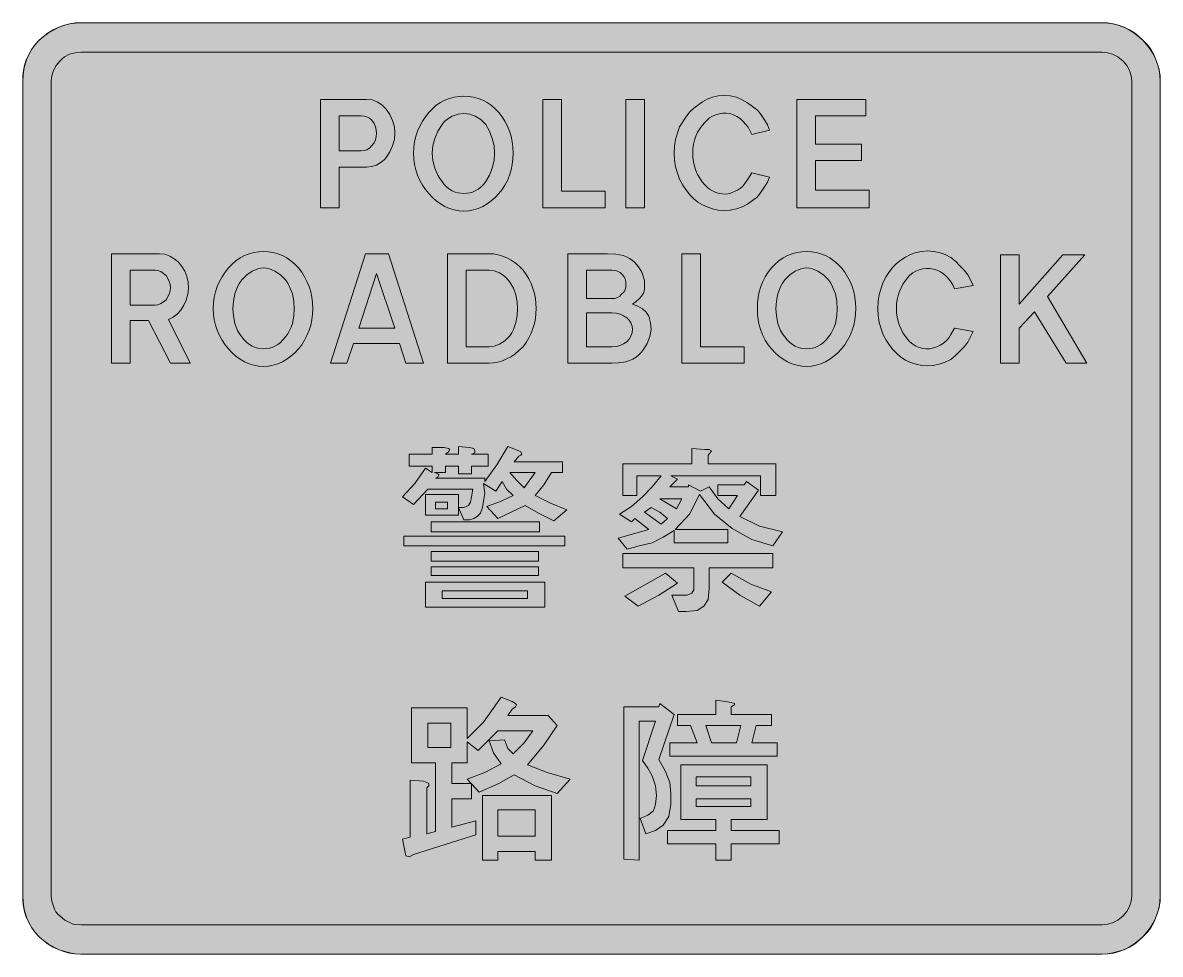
# Model space of a CAD drawing. Header units: metres. Extents: x 128 to 440, y 9 to 264.
import ezdxf

# ---------------------------------------------------------------- set-up
doc = ezdxf.new("R2010")
doc.units = ezdxf.units.M
for name, color, linetype, true_color in [('FILL_BLUE_0000FF', 7, 'Continuous', 0x0000ff), ('FILL_WHITE_FFFFFF', 7, 'Continuous', 0xffffff), ('STROKE_BLUE_0000FF', 7, 'Continuous', 0x0000ff), ('STROKE_WHITE_FFFFFF', 7, 'Continuous', 0xffffff)]:
    doc.layers.add(name, color=color, linetype=linetype, true_color=true_color)

msp = doc.modelspace()

# ---------------------------------------------------------------- hatches: boundary and pattern name
at = {"layer": 'FILL_BLUE_0000FF', "true_color": 0x0000ff}
h = msp.add_hatch(color=7, dxfattribs=at)
h.dxf.hatch_style = 1
h.paths.add_polyline_path([(425.45, 256.14), (426.9, 255.73), (428.35, 254.99), (429.75, 253.86), (430.76, 252.64), (431.51, 251.27), (431.99, 249.85), (432.15, 248.46), (432.15, 24.96), (431.99, 23.57), (431.51, 22.15), (430.76, 20.78), (429.75, 19.56), (428.35, 18.43), (426.9, 17.68), (425.45, 17.28), (424.05, 17.16), (144.15, 17.16), (142.54, 17.23), (141.83, 17.41), (141.15, 17.76), (140.48, 18.04), (139.8, 18.43), (138.45, 19.56), (137.83, 20.07), (137.32, 20.68), (136.93, 21.42), (136.65, 22.26), (136.24, 23.61), (136.05, 24.96), (136.05, 248.46), (136.21, 249.85), (136.69, 251.27), (137.44, 252.64), (138.45, 253.86), (139.04, 254.48), (139.68, 254.99), (141.08, 255.73), (142.58, 256.14), (144.15, 256.26), (424.05, 256.26), (425.45, 256.14)])
at = {"layer": 'FILL_WHITE_FFFFFF', "true_color": 0xffffff}
h = msp.add_hatch(color=7, dxfattribs=at)
h.dxf.hatch_style = 1
h.paths.add_polyline_path([(425.45, 264.3), (426.94, 264.1), (428.48, 263.73), (430.05, 263.16), (431.4, 262.43), (432.71, 261.58), (433.97, 260.63), (435.15, 259.56), (436.39, 258.38), (437.4, 257.08), (438.19, 255.68), (438.75, 254.16), (439.32, 252.76), (439.69, 251.31), (439.89, 249.86), (439.95, 248.46), (439.95, 24.96), (439.89, 23.56), (439.69, 22.11), (439.32, 20.66), (438.75, 19.26), (438.19, 17.74), (437.4, 16.33), (436.39, 15.04), (435.15, 13.86), (433.97, 12.79), (432.71, 11.83), (431.4, 10.99), (430.05, 10.26), (426.94, 9.43), (425.45, 9.16), (424.05, 9.06), (144.15, 9.06), (142.62, 9.16), (141.15, 9.43), (138.15, 10.26), (135.34, 11.83), (133.97, 12.79), (132.75, 13.86), (131.68, 15.04), (130.73, 16.33), (129.88, 17.74), (129.15, 19.26), (128.76, 20.66), (128.48, 22.11), (128.31, 23.56), (128.25, 24.96), (128.25, 248.46), (128.31, 249.86), (128.48, 251.31), (128.76, 252.76), (129.15, 254.16), (129.88, 255.68), (130.73, 257.08), (131.68, 258.38), (132.75, 259.56), (133.97, 260.63), (135.34, 261.58), (138.15, 263.16), (139.68, 263.73), (141.15, 264.1), (142.62, 264.3), (144.15, 264.36), (424.05, 264.36), (425.45, 264.3)])
h = msp.add_hatch(color=7, dxfattribs=at)
h.dxf.hatch_style = 1
h.paths.add_polyline_path([(225.38, 242.68), (226.67, 241.84), (227.85, 240.66), (228.86, 239.21), (229.61, 237.58), (230.09, 235.85), (230.25, 234.06), (230.09, 232.4), (229.61, 230.65), (228.86, 228.96), (227.85, 227.46), (227.34, 226.84), (226.73, 226.3), (225.15, 225.36), (223.8, 224.95), (222.45, 224.76), (214.95, 224.76), (214.95, 213.66), (209.85, 213.66), (209.85, 243.36), (222.45, 243.36), (223.97, 243.19), (225.38, 242.68)])
h.paths.add_polyline_path([(220.95, 229.26), (221.8, 229.33), (222.56, 229.56), (223.27, 230.02), (223.95, 230.76), (224.52, 231.49), (224.89, 232.3), (225.09, 233.16), (225.15, 234.06), (225.09, 234.96), (224.89, 235.86), (224.52, 236.76), (223.95, 237.66), (223.27, 238.23), (222.56, 238.6), (221.8, 238.8), (220.95, 238.86), (214.95, 238.86), (214.95, 229.26), (220.95, 229.26)], flags=16)
h = msp.add_hatch(color=7, dxfattribs=at)
h.dxf.hatch_style = 1
h.paths.add_polyline_path([(251.79, 243.98), (253.06, 243.63), (254.29, 243.13), (255.48, 242.5), (256.62, 241.73), (257.71, 240.81), (258.75, 239.76), (259.61, 238.59), (260.37, 237.35), (261.04, 236.04), (261.6, 234.66), (262.05, 233.23), (262.38, 231.74), (262.58, 230.22), (262.65, 228.66), (262.58, 227.09), (262.38, 225.53), (262.05, 224.01), (261.6, 222.55), (261.04, 221.15), (260.37, 219.84), (259.61, 218.64), (258.75, 217.56), (257.71, 216.49), (256.62, 215.54), (255.48, 214.72), (254.29, 214.03), (253.06, 213.49), (251.79, 213.09), (250.49, 212.84), (249.15, 212.76), (247.8, 212.84), (246.47, 213.09), (245.16, 213.49), (243.9, 214.03), (242.69, 214.72), (241.56, 215.54), (240.5, 216.49), (239.55, 217.56), (238.59, 218.64), (237.75, 219.84), (237.03, 221.15), (236.44, 222.55), (235.97, 224.01), (235.63, 225.53), (235.42, 227.09), (235.35, 228.66), (235.42, 230.22), (235.63, 231.74), (235.97, 233.23), (236.44, 234.66), (237.03, 236.04), (237.75, 237.35), (238.59, 238.59), (239.55, 239.76), (240.5, 240.81), (241.56, 241.73), (242.69, 242.5), (243.9, 243.13), (245.16, 243.63), (246.47, 243.98), (247.8, 244.19), (249.15, 244.26), (250.49, 244.19), (251.79, 243.98)])
h.paths.add_polyline_path([(245.93, 238.75), (245.15, 238.33), (244.43, 237.81), (243.75, 237.19), (243.15, 236.46), (241.97, 234.61), (241.13, 232.67), (240.62, 230.68), (240.45, 228.66), (240.62, 226.6), (241.13, 224.53), (241.97, 222.58), (242.52, 221.69), (243.15, 220.86), (243.75, 220.03), (244.43, 219.33), (245.15, 218.76), (245.93, 218.31), (246.72, 217.97), (247.54, 217.74), (249.15, 217.56), (250.72, 217.74), (251.5, 217.97), (252.26, 218.31), (253.01, 218.76), (253.75, 219.33), (254.46, 220.03), (255.15, 220.86), (256.16, 222.58), (256.91, 224.53), (257.39, 226.6), (257.55, 228.66), (257.39, 230.68), (256.91, 232.67), (256.16, 234.61), (255.15, 236.46), (253.75, 237.81), (252.26, 238.75), (250.72, 239.29), (249.15, 239.46), (247.54, 239.29), (245.93, 238.75)], flags=16)
h = msp.add_hatch(color=7, dxfattribs=at)
h.dxf.hatch_style = 1
h.paths.add_polyline_path([(270.75, 243.36), (275.85, 243.36), (275.85, 218.16), (287.85, 218.16), (287.85, 213.66), (270.75, 213.66), (270.75, 243.36)])
h = msp.add_hatch(color=7, dxfattribs=at)
h.dxf.hatch_style = 1
h.paths.add_polyline_path([(293.55, 243.36), (298.65, 243.36), (298.65, 213.66), (293.55, 213.66), (293.55, 243.36)])
h = msp.add_hatch(color=7, dxfattribs=at)
h.dxf.hatch_style = 1
h.paths.add_polyline_path([(326.99, 235.71), (326.34, 236.59), (325.61, 237.4), (324.82, 238.1), (323.96, 238.7), (323.03, 239.15), (322.05, 239.46), (321.04, 239.6), (320.04, 239.59), (319.08, 239.44), (318.15, 239.16), (317.28, 238.77), (316.48, 238.28), (315.77, 237.7), (315.15, 237.06), (314.41, 236.23), (313.75, 235.33), (313.18, 234.35), (312.71, 233.31), (312.34, 232.21), (312.07, 231.07), (311.91, 229.88), (311.85, 228.66), (311.91, 227.42), (312.07, 226.2), (312.34, 225.01), (312.71, 223.86), (313.18, 222.77), (313.75, 221.74), (314.41, 220.8), (315.15, 219.96), (315.77, 219.32), (316.48, 218.74), (317.28, 218.25), (318.15, 217.86), (319.08, 217.58), (320.04, 217.43), (321.04, 217.42), (322.05, 217.56), (324.08, 218.5), (324.92, 219.04), (325.65, 219.66), (326.96, 221.46), (328.05, 223.26), (332.85, 222.06), (332.29, 220.71), (331.54, 219.36), (330.61, 218.01), (329.55, 216.66), (328.2, 215.6), (326.81, 214.67), (325.37, 213.92), (323.85, 213.36), (322.1, 213.02), (320.44, 212.91), (318.83, 213.02), (317.25, 213.36), (315.78, 213.87), (314.48, 214.48), (313.28, 215.22), (312.15, 216.06), (311.08, 217.2), (310.09, 218.42), (309.15, 219.81), (308.25, 221.46), (307.64, 223.09), (307.16, 224.83), (306.86, 226.69), (306.75, 228.66), (306.86, 230.5), (307.16, 232.37), (307.64, 234.19), (308.25, 235.86), (310.09, 238.75), (311.08, 239.95), (312.15, 240.96), (314.48, 242.68), (315.78, 243.41), (317.25, 243.96), (318.83, 244.3), (320.44, 244.41), (322.1, 244.3), (323.85, 243.96), (325.37, 243.23), (326.81, 242.38), (328.2, 241.43), (329.55, 240.36), (330.61, 239.14), (331.54, 237.77), (332.29, 236.35), (332.85, 234.96), (328.05, 233.76), (326.99, 235.71)])
h = msp.add_hatch(color=7, dxfattribs=at)
h.dxf.hatch_style = 1
h.paths.add_polyline_path([(340.35, 243.36), (359.25, 243.36), (359.25, 238.86), (345.45, 238.86), (345.45, 231.06), (358.05, 231.06), (358.05, 226.56), (345.45, 226.56), (345.45, 218.46), (360.15, 218.46), (360.15, 213.66), (340.35, 213.66), (340.35, 243.36)])
h = msp.add_hatch(color=7, dxfattribs=at)
h.dxf.hatch_style = 1
h.paths.add_polyline_path([(165.75, 201.06), (167.18, 200.9), (168.53, 200.43), (169.77, 199.7), (170.89, 198.73), (171.85, 197.57), (172.63, 196.25), (173.2, 194.8), (173.55, 193.26), (173.64, 191.58), (173.47, 189.94), (173.05, 188.37), (172.43, 186.92), (171.6, 185.63), (170.6, 184.53), (169.44, 183.66), (168.15, 183.06), (174.15, 171.06), (168.75, 171.06), (162.75, 182.76), (157.65, 182.76), (157.65, 171.06), (152.55, 171.06), (152.55, 201.06), (165.75, 201.06)])
h.paths.add_polyline_path([(165.27, 187.07), (166.05, 187.37), (166.83, 187.85), (167.55, 188.46), (168.38, 190), (168.65, 190.86), (168.75, 191.76), (168.65, 192.66), (168.38, 193.52), (167.55, 195.06), (166.83, 195.67), (166.05, 196.15), (165.27, 196.45), (164.55, 196.56), (157.65, 196.56), (157.65, 186.96), (164.55, 186.96), (165.27, 187.07)], flags=16)
h = msp.add_hatch(color=7, dxfattribs=at)
h.dxf.hatch_style = 1
h.paths.add_polyline_path([(196.89, 201.38), (198.16, 201.03), (199.39, 200.53), (200.58, 199.9), (201.72, 199.13), (202.81, 198.21), (203.85, 197.16), (204.71, 195.99), (205.47, 194.75), (206.14, 193.44), (206.7, 192.06), (207.15, 190.63), (207.48, 189.14), (207.68, 187.62), (207.75, 186.06), (207.68, 184.5), (207.48, 182.98), (207.15, 181.49), (206.7, 180.06), (206.14, 178.68), (205.47, 177.37), (204.71, 176.13), (203.85, 174.96), (202.81, 173.89), (201.72, 172.94), (200.58, 172.12), (199.39, 171.43), (198.16, 170.89), (196.89, 170.49), (195.59, 170.24), (194.25, 170.16), (192.9, 170.24), (191.57, 170.49), (190.26, 170.89), (189, 171.43), (187.79, 172.12), (186.66, 172.94), (185.6, 173.89), (184.65, 174.96), (183.69, 176.13), (182.85, 177.37), (182.13, 178.68), (181.54, 180.06), (181.07, 181.49), (180.73, 182.98), (180.52, 184.5), (180.45, 186.06), (180.52, 187.62), (180.73, 189.14), (181.07, 190.63), (181.54, 192.06), (182.13, 193.44), (182.85, 194.75), (183.69, 195.99), (184.65, 197.16), (185.6, 198.21), (186.66, 199.13), (187.79, 199.9), (189, 200.53), (190.26, 201.03), (191.57, 201.38), (192.9, 201.59), (194.25, 201.66), (195.59, 201.59), (196.89, 201.38)])
h.paths.add_polyline_path([(192.68, 196.94), (191.14, 196.3), (189.65, 195.26), (188.25, 193.86), (187.63, 192.95), (187.12, 192.01), (186.38, 190.07), (185.97, 188.08), (185.85, 186.06), (185.97, 184), (186.38, 181.93), (186.7, 180.94), (187.12, 179.98), (187.63, 179.09), (188.25, 178.26), (188.94, 177.43), (189.65, 176.73), (190.39, 176.16), (191.14, 175.71), (191.9, 175.37), (192.68, 175.14), (194.25, 174.96), (195.82, 175.14), (196.6, 175.37), (197.36, 175.71), (198.11, 176.16), (198.85, 176.73), (199.56, 177.43), (200.25, 178.26), (200.87, 179.09), (201.38, 179.98), (201.8, 180.94), (202.13, 181.93), (202.53, 184), (202.65, 186.06), (202.53, 188.08), (202.13, 190.07), (201.38, 192.01), (200.87, 192.95), (200.25, 193.86), (198.85, 195.26), (197.36, 196.3), (195.82, 196.94), (195.04, 197.1), (194.25, 197.16), (193.46, 197.1), (192.68, 196.94)], flags=16)
h = msp.add_hatch(color=7, dxfattribs=at)
h.dxf.hatch_style = 1
h.paths.add_polyline_path([(238.05, 171.06), (233.25, 171.06), (231.45, 176.46), (218.85, 176.46), (217.05, 171.06), (212.55, 171.06), (222.15, 201.06), (228.45, 201.06), (238.05, 171.06)])
h.paths.add_polyline_path([(220.35, 180.66), (230.25, 180.66), (225.15, 195.66), (220.35, 180.66)], flags=16)
h = msp.add_hatch(color=7, dxfattribs=at)
h.dxf.hatch_style = 1
h.paths.add_polyline_path([(258.52, 200.78), (259.73, 200.43), (260.93, 199.93), (262.09, 199.3), (263.22, 198.53), (264.31, 197.61), (265.35, 196.56), (266.19, 195.4), (266.93, 194.16), (267.54, 192.87), (268.05, 191.53), (268.44, 190.17), (268.73, 188.8), (268.89, 187.42), (268.95, 186.06), (268.89, 184.7), (268.73, 183.32), (268.44, 181.95), (268.05, 180.58), (267.54, 179.25), (266.93, 177.96), (266.19, 176.72), (265.35, 175.56), (264.23, 174.5), (263.1, 173.57), (261.98, 172.82), (260.85, 172.26), (259.68, 171.69), (258.45, 171.32), (257.22, 171.12), (256.05, 171.06), (244.65, 171.06), (244.65, 201.06), (256.05, 201.06), (257.29, 200.99), (258.52, 200.78)])
h.paths.add_polyline_path([(249.75, 175.56), (256.05, 175.56), (257.45, 175.73), (258.9, 176.27), (260.35, 177.21), (261.75, 178.56), (262.27, 179.39), (262.71, 180.28), (263.36, 182.2), (263.73, 184.17), (263.85, 186.06), (263.73, 187.9), (263.36, 189.77), (262.71, 191.59), (261.75, 193.26), (261.06, 194.09), (260.35, 194.79), (259.63, 195.36), (258.9, 195.81), (257.45, 196.38), (256.05, 196.56), (249.75, 196.56), (249.75, 175.56)], flags=16)
h = msp.add_hatch(color=7, dxfattribs=at)
h.dxf.hatch_style = 1
h.paths.add_polyline_path([(299.06, 185.02), (299.85, 183.96), (300.26, 182.16), (300.45, 180.36), (300.06, 178.35), (299.36, 176.46), (298.38, 174.79), (297.8, 174.08), (297.15, 173.46), (296.32, 172.75), (295.43, 172.2), (294.49, 171.78), (293.51, 171.47), (291.54, 171.14), (289.65, 171.06), (277.65, 171.06), (277.65, 201.06), (288.45, 201.06), (290.76, 200.94), (292.76, 200.53), (293.66, 200.21), (294.48, 199.79), (295.25, 199.28), (295.95, 198.66), (297, 197.43), (297.86, 196), (298.44, 194.4), (298.6, 193.55), (298.65, 192.66), (298.61, 191.35), (298.52, 190.76), (298.35, 190.26), (297.84, 189.41), (297.19, 188.65), (296.37, 187.94), (295.35, 187.26), (296.81, 186.7), (298.05, 185.95), (299.06, 185.02)])
h.paths.add_polyline_path([(291.23, 189.02), (291.84, 189.39), (292.35, 189.96), (292.92, 190.51), (293.29, 191.2), (293.49, 191.94), (293.55, 192.66), (293.48, 193.43), (293.28, 194.16), (292.95, 194.82), (292.5, 195.4), (291.94, 195.88), (291.27, 196.25), (290.51, 196.48), (289.65, 196.56), (282.75, 196.56), (282.75, 188.76), (289.65, 188.76), (290.49, 188.82), (291.23, 189.02)], flags=16)
h.paths.add_polyline_path([(291.93, 175.93), (292.9, 176.37), (293.74, 176.95), (294.42, 177.65), (294.92, 178.47), (295.24, 179.38), (295.35, 180.36), (295.24, 181.24), (294.92, 182.08), (294.42, 182.84), (293.74, 183.51), (292.9, 184.07), (291.93, 184.49), (290.84, 184.77), (289.65, 184.86), (282.75, 184.86), (282.75, 175.56), (289.65, 175.56), (290.84, 175.66), (291.93, 175.93)], flags=16)
h = msp.add_hatch(color=7, dxfattribs=at)
h.dxf.hatch_style = 1
h.paths.add_polyline_path([(308.85, 201.06), (313.95, 201.06), (313.95, 175.56), (325.95, 175.56), (325.95, 171.06), (308.85, 171.06), (308.85, 201.06)])
h = msp.add_hatch(color=7, dxfattribs=at)
h.dxf.hatch_style = 1
h.paths.add_polyline_path([(345.69, 201.38), (346.96, 201.03), (348.19, 200.53), (349.38, 199.9), (350.52, 199.13), (351.61, 198.21), (352.65, 197.16), (353.51, 195.99), (354.27, 194.75), (354.94, 193.44), (355.5, 192.06), (355.95, 190.63), (356.28, 189.14), (356.48, 187.62), (356.55, 186.06), (356.48, 184.5), (356.28, 182.98), (355.95, 181.49), (355.5, 180.06), (354.94, 178.68), (354.27, 177.37), (353.51, 176.13), (352.65, 174.96), (351.61, 173.89), (350.52, 172.94), (349.38, 172.12), (348.19, 171.43), (346.96, 170.89), (345.69, 170.49), (344.39, 170.24), (343.05, 170.16), (341.7, 170.24), (340.37, 170.49), (339.06, 170.89), (337.8, 171.43), (336.59, 172.12), (335.46, 172.94), (334.4, 173.89), (333.45, 174.96), (332.51, 176.13), (331.7, 177.37), (331.03, 178.68), (330.49, 180.06), (330.07, 181.49), (329.78, 182.98), (329.61, 184.5), (329.55, 186.06), (329.61, 187.62), (329.78, 189.14), (330.07, 190.63), (330.49, 192.06), (331.03, 193.44), (331.7, 194.75), (332.51, 195.99), (333.45, 197.16), (334.4, 198.21), (335.46, 199.13), (336.59, 199.9), (337.8, 200.53), (339.06, 201.03), (340.37, 201.38), (341.7, 201.59), (343.05, 201.66), (344.39, 201.59), (345.69, 201.38)])
h.paths.add_polyline_path([(341.48, 196.94), (339.94, 196.3), (338.45, 195.26), (337.05, 193.86), (336.43, 192.95), (335.92, 192.01), (335.18, 190.07), (334.77, 188.08), (334.65, 186.06), (334.77, 184), (335.18, 181.93), (335.5, 180.94), (335.92, 179.98), (336.43, 179.09), (337.05, 178.26), (337.74, 177.43), (338.45, 176.73), (339.19, 176.16), (339.94, 175.71), (340.7, 175.37), (341.48, 175.14), (343.05, 174.96), (344.62, 175.14), (345.4, 175.37), (346.16, 175.71), (346.91, 176.16), (347.65, 176.73), (348.36, 177.43), (349.05, 178.26), (349.67, 179.09), (350.18, 179.98), (350.6, 180.94), (350.93, 181.93), (351.33, 184), (351.45, 186.06), (351.33, 188.08), (350.93, 190.07), (350.18, 192.01), (349.67, 192.95), (349.05, 193.86), (347.65, 195.26), (346.16, 196.3), (344.62, 196.94), (343.84, 197.1), (343.05, 197.16), (342.26, 197.1), (341.48, 196.94)], flags=16)
h = msp.add_hatch(color=7, dxfattribs=at)
h.dxf.hatch_style = 1
h.paths.add_polyline_path([(383.16, 192.36), (382.66, 193.23), (382.06, 194.07), (381.38, 194.83), (380.6, 195.52), (379.75, 196.1), (378.83, 196.55), (377.85, 196.86), (376.84, 197.02), (375.84, 197.03), (374.86, 196.92), (373.91, 196.67), (373.01, 196.3), (372.15, 195.81), (371.37, 195.19), (370.65, 194.46), (369.42, 192.73), (368.48, 190.71), (368.12, 189.61), (367.87, 188.47), (367.71, 187.28), (367.65, 186.06), (367.71, 184.84), (367.87, 183.65), (368.12, 182.51), (368.48, 181.41), (369.42, 179.39), (370.65, 177.66), (371.37, 176.92), (372.15, 176.27), (373.01, 175.74), (373.91, 175.33), (374.86, 175.07), (375.84, 174.96), (376.84, 175.02), (377.85, 175.26), (378.75, 175.55), (379.65, 175.97), (380.55, 176.57), (381.45, 177.36), (382.07, 178.09), (382.61, 178.9), (383.55, 180.66), (388.65, 179.76), (387.96, 178.24), (387.19, 176.83), (386.25, 175.54), (385.05, 174.36), (383.86, 173.12), (382.54, 172.11), (381.04, 171.32), (379.35, 170.76), (377.78, 170.42), (376.2, 170.31), (374.63, 170.42), (373.05, 170.76), (371.53, 171.27), (370.13, 171.92), (368.83, 172.74), (367.65, 173.76), (366.71, 174.77), (365.74, 175.97), (364.82, 177.35), (364.05, 178.86), (363.44, 180.49), (362.96, 182.23), (362.66, 184.09), (362.55, 186.06), (362.66, 188.03), (362.96, 189.88), (363.44, 191.63), (364.05, 193.26), (364.82, 194.77), (365.74, 196.15), (366.71, 197.35), (367.65, 198.36), (368.83, 199.25), (370.13, 200.08), (371.53, 200.81), (373.05, 201.36), (374.63, 201.7), (376.2, 201.81), (377.78, 201.7), (379.35, 201.36), (381.04, 200.8), (382.54, 200.01), (383.86, 199), (385.05, 197.76), (386.25, 196.58), (387.19, 195.28), (387.96, 193.88), (388.65, 192.36), (383.55, 191.46), (383.16, 192.36)])
h = msp.add_hatch(color=7, dxfattribs=at)
h.dxf.hatch_style = 1
h.paths.add_polyline_path([(405.45, 185.16), (401.25, 180.66), (401.25, 171.06), (396.15, 171.06), (396.15, 200.76), (401.25, 200.76), (401.25, 187.26), (413.25, 200.76), (419.25, 200.76), (409.05, 189.36), (419.85, 171.06), (414.15, 171.06), (405.45, 185.16)])
h = msp.add_hatch(color=7, dxfattribs=at)
h.dxf.hatch_style = 1
h.paths.add_polyline_path([(240.45, 147.96), (243.75, 147.96), (244.95, 147.66), (245.25, 147.36), (244.95, 146.76), (244.05, 146.16), (247.65, 146.16), (247.65, 148.26), (250.65, 147.96), (251.85, 147.66), (252.15, 147.06), (252.15, 146.46), (251.25, 146.16), (255.75, 146.16), (255.75, 142.86), (251.25, 142.86), (251.25, 140.76), (247.65, 140.76), (247.65, 142.86), (244.05, 142.86), (244.05, 141.06), (241.05, 141.06), (241.95, 140.76), (242.25, 140.46), (241.95, 139.86), (241.35, 139.56), (254.85, 139.56), (254.85, 138.66), (258.15, 143.16), (261.15, 148.26), (264.15, 147.06), (264.75, 146.76), (265.05, 146.16), (264.75, 145.86), (264.15, 145.56), (262.95, 144.06), (276.15, 144.06), (276.15, 141.06), (273.15, 141.06), (271.05, 137.76), (268.65, 134.76), (272.85, 132.66), (277.35, 130.86), (273.75, 127.86), (269.55, 129.96), (265.95, 132.06), (258.45, 128.46), (255.45, 131.76), (259.35, 133.26), (262.65, 134.76), (260.85, 136.56), (259.65, 138.66), (257.85, 135.96), (254.55, 138.06), (254.85, 135.36), (254.55, 133.26), (254.25, 131.46), (253.65, 129.96), (252.75, 129.06), (251.85, 128.46), (250.65, 128.16), (249.15, 128.16), (247.65, 131.46), (249.15, 131.46), (250.35, 132.06), (250.95, 132.96), (251.25, 134.46), (251.55, 136.56), (239.25, 136.56), (235.35, 132.36), (232.35, 134.46), (235.65, 138.06), (238.65, 142.26), (240.45, 141.06), (240.45, 142.86), (234.15, 142.86), (234.15, 146.16), (240.45, 146.16), (240.45, 147.96)])
h.paths.add_polyline_path([(265.65, 136.86), (268.65, 141.06), (261.75, 141.06), (263.55, 138.96), (265.65, 136.86)], flags=16)
h = msp.add_hatch(color=7, dxfattribs=at)
h.dxf.hatch_style = 1
h.paths.add_polyline_path([(316.95, 147.06), (316.65, 146.46), (316.05, 145.86), (316.05, 143.46), (334.65, 143.46), (334.65, 134.76), (330.45, 134.76), (330.45, 140.16), (305.85, 140.16), (307.65, 139.26), (305.55, 137.16), (310.65, 137.16), (310.65, 137.76), (313.95, 135.96), (316.35, 137.16), (318.75, 133.86), (321.75, 131.16), (324.15, 134.76), (318.75, 134.76), (318.75, 137.76), (325.95, 137.76), (326.55, 138.66), (329.85, 136.26), (324.75, 129.06), (330.15, 126.36), (336.45, 124.86), (333.75, 120.96), (328.05, 122.76), (322.65, 125.76), (317.85, 129.66), (313.65, 135.06), (310.95, 129.66), (307.05, 125.46), (321.45, 125.46), (321.45, 121.86), (306.75, 121.86), (306.75, 125.16), (303.75, 123.36), (300.75, 121.86), (297.15, 120.96), (293.85, 120.06), (291.45, 123.06), (299.85, 125.46), (295.95, 128.46), (295.05, 127.56), (291.75, 129.66), (295.05, 131.76), (298.05, 134.46), (300.75, 137.16), (303.15, 140.16), (296.55, 140.16), (296.55, 134.76), (292.65, 134.76), (292.65, 143.46), (311.55, 143.46), (311.55, 147.66), (315.15, 147.36), (316.35, 147.36), (316.95, 147.06)])
h.paths.add_polyline_path([(302.85, 133.86), (307.35, 131.16), (308.85, 133.86), (302.85, 133.86)], flags=16)
h.paths.add_polyline_path([(304.95, 128.46), (302.85, 130.26), (300.45, 131.46), (298.65, 130.26), (303.15, 126.96), (304.95, 128.46)], flags=16)
h = msp.add_hatch(color=7, dxfattribs=at)
h.dxf.hatch_style = 1
h.paths.add_polyline_path([(247.65, 129.36), (238.65, 129.36), (238.65, 135.06), (247.65, 135.06), (247.65, 129.36)])
h.paths.add_polyline_path([(244.65, 132.96), (241.35, 132.96), (241.35, 131.16), (244.65, 131.16), (244.65, 132.96)], flags=16)
h = msp.add_hatch(color=7, dxfattribs=at)
h.dxf.hatch_style = 1
h.paths.add_polyline_path([(269.85, 127.56), (269.85, 124.86), (240.15, 124.86), (240.15, 127.56), (269.85, 127.56)])
h = msp.add_hatch(color=7, dxfattribs=at)
h.dxf.hatch_style = 1
h.paths.add_polyline_path([(276.75, 123.66), (276.75, 120.96), (232.65, 120.96), (232.65, 123.66), (276.75, 123.66)])
h = msp.add_hatch(color=7, dxfattribs=at)
h.dxf.hatch_style = 1
h.paths.add_polyline_path([(269.55, 119.46), (269.55, 116.76), (240.15, 116.76), (240.15, 119.46), (269.55, 119.46)])
h = msp.add_hatch(color=7, dxfattribs=at)
h.dxf.hatch_style = 1
h.paths.add_polyline_path([(333.75, 118.86), (333.75, 114.96), (316.35, 114.96), (316.35, 109.26), (316.05, 106.26), (314.85, 104.46), (313.05, 103.26), (310.05, 102.96), (307.95, 102.96), (306.15, 107.46), (308.85, 107.46), (310.35, 107.46), (311.55, 108.06), (312.15, 108.96), (312.15, 110.46), (312.15, 114.96), (292.65, 114.96), (292.65, 118.86), (333.75, 118.86)])
h = msp.add_hatch(color=7, dxfattribs=at)
h.dxf.hatch_style = 1
h.paths.add_polyline_path([(269.55, 115.26), (269.55, 112.86), (240.15, 112.86), (240.15, 115.26), (269.55, 115.26)])
h = msp.add_hatch(color=7, dxfattribs=at)
h.dxf.hatch_style = 1
h.paths.add_polyline_path([(302.55, 107.46), (296.85, 104.46), (293.25, 107.16), (304.35, 113.46), (307.65, 110.76), (302.55, 107.46)])
h = msp.add_hatch(color=7, dxfattribs=at)
h.dxf.hatch_style = 1
h.paths.add_polyline_path([(327.75, 110.46), (333.45, 108.36), (330.15, 104.46), (324.75, 107.46), (319.95, 111.06), (322.35, 113.46), (327.75, 110.46)])
h = msp.add_hatch(color=7, dxfattribs=at)
h.dxf.hatch_style = 1
h.paths.add_polyline_path([(271.35, 104.16), (238.65, 104.16), (238.65, 111.06), (271.35, 111.06), (271.35, 104.16)])
h.paths.add_polyline_path([(266.55, 108.66), (243.15, 108.66), (243.15, 106.56), (266.55, 106.56), (266.55, 108.66)], flags=16)
h = msp.add_hatch(color=7, dxfattribs=at)
h.dxf.hatch_style = 1
h.paths.add_polyline_path([(245.85, 43.86), (252.45, 45.66), (252.45, 41.76), (235.35, 36.36), (234.15, 35.76), (233.25, 36.06), (232.35, 40.56), (234.45, 41.16), (234.45, 56.76), (238.05, 56.46), (238.95, 56.16), (239.55, 55.86), (239.55, 55.26), (238.95, 54.66), (238.95, 42.06), (241.35, 42.66), (241.35, 61.56), (234.75, 61.56), (234.75, 76.56), (250.05, 76.56), (250.05, 68.16), (254.55, 72.66), (259.35, 79.56), (262.35, 78.36), (263.25, 77.76), (263.55, 77.46), (263.25, 76.86), (262.35, 76.26), (261.15, 74.46), (272.25, 74.46), (274.65, 71.76), (271.05, 66.36), (266.55, 60.96), (271.95, 58.86), (278.25, 57.06), (274.65, 53.16), (268.65, 55.26), (262.95, 58.26), (258.75, 55.86), (253.35, 53.46), (251.25, 55.75), (251.25, 51.66), (245.85, 51.66), (245.85, 43.86)])
h.paths.add_polyline_path([(251.25, 55.86), (251.15, 55.86), (251.25, 55.75), (251.25, 55.86)], flags=16)
h.paths.add_polyline_path([(250.05, 57.06), (254.85, 58.86), (259.35, 61.26), (257.25, 64.26), (256.05, 67.56), (260.25, 67.86), (261.15, 65.46), (262.65, 63.96), (265.65, 66.96), (268.05, 70.26), (258.45, 70.26), (253.05, 64.86), (250.05, 67.26), (250.05, 61.56), (245.85, 61.56), (245.85, 55.86), (251.15, 55.86), (250.05, 57.06)], flags=16)
h.paths.add_polyline_path([(245.55, 72.36), (239.25, 72.36), (239.25, 65.76), (245.55, 65.76), (245.55, 72.36)], flags=16)
h = msp.add_hatch(color=7, dxfattribs=at)
h.dxf.hatch_style = 1
h.paths.add_polyline_path([(318.15, 78.66), (320.85, 78.36), (322.35, 78.06), (323.25, 77.76), (323.25, 77.46), (322.35, 76.86), (322.35, 74.76), (333.45, 74.76), (333.45, 71.76), (329.25, 71.76), (328.05, 66.96), (334.95, 66.96), (334.95, 63.36), (305.55, 63.36), (305.55, 66.96), (313.05, 66.96), (311.25, 71.76), (307.65, 71.76), (307.65, 74.76), (318.15, 74.76), (318.15, 78.66)])
h.paths.add_polyline_path([(315.45, 71.76), (316.95, 66.96), (323.85, 66.96), (325.05, 71.76), (315.45, 71.76)], flags=16)
h = msp.add_hatch(color=7, dxfattribs=at)
h.dxf.hatch_style = 1
h.paths.add_polyline_path([(292.95, 76.86), (302.55, 76.86), (302.85, 77.76), (306.75, 74.76), (302.55, 62.46), (304.35, 59.16), (305.55, 56.16), (305.85, 53.16), (305.85, 50.16), (305.25, 46.86), (303.75, 44.46), (301.65, 42.96), (298.95, 42.06), (297.45, 46.26), (299.55, 47.16), (301.05, 48.36), (301.65, 50.16), (301.95, 52.56), (301.65, 55.26), (300.75, 57.96), (299.55, 60.06), (298.05, 62.16), (301.65, 72.96), (297.15, 72.96), (297.15, 34.86), (292.95, 35.16), (292.95, 76.86)])
h = msp.add_hatch(color=7, dxfattribs=at)
h.dxf.hatch_style = 1
h.paths.add_polyline_path([(332.25, 60.96), (332.25, 45.96), (322.35, 45.96), (322.35, 42.96), (335.55, 42.96), (335.55, 39.36), (322.35, 39.36), (322.35, 34.86), (318.15, 34.86), (318.15, 39.36), (304.95, 39.36), (304.95, 42.96), (318.15, 42.96), (318.15, 45.96), (308.55, 45.96), (308.55, 60.96), (332.25, 60.96)])
h.paths.add_polyline_path([(312.75, 51.66), (312.75, 49.56), (327.75, 49.56), (327.75, 51.66), (312.75, 51.66)], flags=16)
h.paths.add_polyline_path([(327.75, 57.66), (312.75, 57.66), (312.75, 55.26), (327.75, 55.26), (327.75, 57.66)], flags=16)
h = msp.add_hatch(color=7, dxfattribs=at)
h.dxf.hatch_style = 1
h.paths.add_polyline_path([(273.15, 52.56), (273.15, 34.86), (268.65, 34.86), (268.65, 37.26), (258.45, 37.26), (258.45, 34.86), (254.25, 34.86), (254.25, 52.56), (273.15, 52.56)])
h.paths.add_polyline_path([(268.65, 48.66), (258.45, 48.66), (258.45, 41.46), (268.65, 41.46), (268.65, 48.66)], flags=16)

# ---------------------------------------------------------------- linework, layer by layer
at = {"layer": 'FILL_BLUE_0000FF', "lineweight": 0, "true_color": 0x0000ff}
msp.add_lwpolyline([(425.45, 256.14), (426.9, 255.73), (428.35, 254.99), (429.75, 253.86), (430.76, 252.64), (431.51, 251.27), (431.99, 249.85), (432.15, 248.46), (432.15, 24.96), (431.99, 23.57), (431.51, 22.15), (430.76, 20.78), (429.75, 19.56), (428.35, 18.43), (426.9, 17.68), (425.45, 17.28), (424.05, 17.16), (144.15, 17.16), (142.54, 17.23), (141.83, 17.41), (141.15, 17.76), (140.48, 18.04), (139.8, 18.43), (138.45, 19.56), (137.83, 20.07), (137.32, 20.68), (136.93, 21.42), (136.65, 22.26), (136.24, 23.61), (136.05, 24.96), (136.05, 248.46), (136.21, 249.85), (136.69, 251.27), (137.44, 252.64), (138.45, 253.86), (139.04, 254.48), (139.68, 254.99), (141.08, 255.73), (142.58, 256.14), (144.15, 256.26), (424.05, 256.26)], close=True, dxfattribs=at)
at = {"layer": 'FILL_WHITE_FFFFFF', "lineweight": 0, "true_color": 0xffffff}
for points in [[(425.45, 264.3), (426.94, 264.1), (428.48, 263.73), (430.05, 263.16), (431.4, 262.43), (432.71, 261.58), (433.97, 260.63), (435.15, 259.56), (436.39, 258.38), (437.4, 257.08), (438.19, 255.68), (438.75, 254.16), (439.32, 252.76), (439.69, 251.31), (439.89, 249.86), (439.95, 248.46), (439.95, 24.96), (439.89, 23.56), (439.69, 22.11), (439.32, 20.66), (438.75, 19.26), (438.19, 17.74), (437.4, 16.33), (436.39, 15.04), (435.15, 13.86), (433.97, 12.79), (432.71, 11.83), (431.4, 10.99), (430.05, 10.26), (426.94, 9.43), (425.45, 9.16), (424.05, 9.06), (144.15, 9.06), (142.62, 9.16), (141.15, 9.43), (138.15, 10.26), (135.34, 11.83), (133.97, 12.79), (132.75, 13.86), (131.68, 15.04), (130.73, 16.33), (129.88, 17.74), (129.15, 19.26), (128.76, 20.66), (128.48, 22.11), (128.31, 23.56), (128.25, 24.96), (128.25, 248.46), (128.31, 249.86), (128.48, 251.31), (128.76, 252.76), (129.15, 254.16), (129.88, 255.68), (130.73, 257.08), (131.68, 258.38), (132.75, 259.56), (133.97, 260.63), (135.34, 261.58), (138.15, 263.16), (139.68, 263.73), (141.15, 264.1), (142.62, 264.3), (144.15, 264.36), (424.05, 264.36)], [(225.38, 242.68), (226.67, 241.84), (227.85, 240.66), (228.86, 239.21), (229.61, 237.58), (230.09, 235.85), (230.25, 234.06), (230.09, 232.4), (229.61, 230.65), (228.86, 228.96), (227.85, 227.46), (227.34, 226.84), (226.73, 226.3), (225.15, 225.36), (223.8, 224.95), (222.45, 224.76), (214.95, 224.76), (214.95, 213.66), (209.85, 213.66), (209.85, 243.36), (222.45, 243.36), (223.97, 243.19)], [(251.79, 243.98), (253.06, 243.63), (254.29, 243.13), (255.48, 242.5), (256.62, 241.73), (257.71, 240.81), (258.75, 239.76), (259.61, 238.59), (260.37, 237.35), (261.04, 236.04), (261.6, 234.66), (262.05, 233.23), (262.38, 231.74), (262.58, 230.22), (262.65, 228.66), (262.58, 227.09), (262.38, 225.53), (262.05, 224.01), (261.6, 222.55), (261.04, 221.15), (260.37, 219.84), (259.61, 218.64), (258.75, 217.56), (257.71, 216.49), (256.62, 215.54), (255.48, 214.72), (254.29, 214.03), (253.06, 213.49), (251.79, 213.09), (250.49, 212.84), (249.15, 212.76), (247.8, 212.84), (246.47, 213.09), (245.16, 213.49), (243.9, 214.03), (242.69, 214.72), (241.56, 215.54), (240.5, 216.49), (239.55, 217.56), (238.59, 218.64), (237.75, 219.84), (237.03, 221.15), (236.44, 222.55), (235.97, 224.01), (235.63, 225.53), (235.42, 227.09), (235.35, 228.66), (235.42, 230.22), (235.63, 231.74), (235.97, 233.23), (236.44, 234.66), (237.03, 236.04), (237.75, 237.35), (238.59, 238.59), (239.55, 239.76), (240.5, 240.81), (241.56, 241.73), (242.69, 242.5), (243.9, 243.13), (245.16, 243.63), (246.47, 243.98), (247.8, 244.19), (249.15, 244.26), (250.49, 244.19)], [(270.75, 243.36), (275.85, 243.36), (275.85, 218.16), (287.85, 218.16), (287.85, 213.66), (270.75, 213.66)], [(293.55, 243.36), (298.65, 243.36), (298.65, 213.66), (293.55, 213.66)], [(326.99, 235.71), (326.34, 236.59), (325.61, 237.4), (324.82, 238.1), (323.96, 238.7), (323.03, 239.15), (322.05, 239.46), (321.04, 239.6), (320.04, 239.59), (319.08, 239.44), (318.15, 239.16), (317.28, 238.77), (316.48, 238.28), (315.77, 237.7), (315.15, 237.06), (314.41, 236.23), (313.75, 235.33), (313.18, 234.35), (312.71, 233.31), (312.34, 232.21), (312.07, 231.07), (311.91, 229.88), (311.85, 228.66), (311.91, 227.42), (312.07, 226.2), (312.34, 225.01), (312.71, 223.86), (313.18, 222.77), (313.75, 221.74), (314.41, 220.8), (315.15, 219.96), (315.77, 219.32), (316.48, 218.74), (317.28, 218.25), (318.15, 217.86), (319.08, 217.58), (320.04, 217.43), (321.04, 217.42), (322.05, 217.56), (324.08, 218.5), (324.92, 219.04), (325.65, 219.66), (326.96, 221.46), (328.05, 223.26), (332.85, 222.06), (332.29, 220.71), (331.54, 219.36), (330.61, 218.01), (329.55, 216.66), (328.2, 215.6), (326.81, 214.67), (325.37, 213.92), (323.85, 213.36), (322.1, 213.02), (320.44, 212.91), (318.83, 213.02), (317.25, 213.36), (315.78, 213.87), (314.48, 214.48), (313.28, 215.22), (312.15, 216.06), (311.08, 217.2), (310.09, 218.42), (309.15, 219.81), (308.25, 221.46), (307.64, 223.09), (307.16, 224.83), (306.86, 226.69), (306.75, 228.66), (306.86, 230.5), (307.16, 232.37), (307.64, 234.19), (308.25, 235.86), (310.09, 238.75), (311.08, 239.95), (312.15, 240.96), (314.48, 242.68), (315.78, 243.41), (317.25, 243.96), (318.83, 244.3), (320.44, 244.41), (322.1, 244.3), (323.85, 243.96), (325.37, 243.23), (326.81, 242.38), (328.2, 241.43), (329.55, 240.36), (330.61, 239.14), (331.54, 237.77), (332.29, 236.35), (332.85, 234.96), (328.05, 233.76)], [(340.35, 243.36), (359.25, 243.36), (359.25, 238.86), (345.45, 238.86), (345.45, 231.06), (358.05, 231.06), (358.05, 226.56), (345.45, 226.56), (345.45, 218.46), (360.15, 218.46), (360.15, 213.66), (340.35, 213.66)], [(220.95, 229.26), (221.8, 229.33), (222.56, 229.56), (223.27, 230.02), (223.95, 230.76), (224.52, 231.49), (224.89, 232.3), (225.09, 233.16), (225.15, 234.06), (225.09, 234.96), (224.89, 235.86), (224.52, 236.76), (223.95, 237.66), (223.27, 238.23), (222.56, 238.6), (221.8, 238.8), (220.95, 238.86), (214.95, 238.86), (214.95, 229.26)], [(245.93, 238.75), (245.15, 238.33), (244.43, 237.81), (243.75, 237.19), (243.15, 236.46), (241.97, 234.61), (241.13, 232.67), (240.62, 230.68), (240.45, 228.66), (240.62, 226.6), (241.13, 224.53), (241.97, 222.58), (242.52, 221.69), (243.15, 220.86), (243.75, 220.03), (244.43, 219.33), (245.15, 218.76), (245.93, 218.31), (246.72, 217.97), (247.54, 217.74), (249.15, 217.56), (250.72, 217.74), (251.5, 217.97), (252.26, 218.31), (253.01, 218.76), (253.75, 219.33), (254.46, 220.03), (255.15, 220.86), (256.16, 222.58), (256.91, 224.53), (257.39, 226.6), (257.55, 228.66), (257.39, 230.68), (256.91, 232.67), (256.16, 234.61), (255.15, 236.46), (253.75, 237.81), (252.26, 238.75), (250.72, 239.29), (249.15, 239.46), (247.54, 239.29)], [(165.75, 201.06), (167.18, 200.9), (168.53, 200.43), (169.77, 199.7), (170.89, 198.73), (171.85, 197.57), (172.63, 196.25), (173.2, 194.8), (173.55, 193.26), (173.64, 191.58), (173.47, 189.94), (173.05, 188.37), (172.43, 186.92), (171.6, 185.63), (170.6, 184.53), (169.44, 183.66), (168.15, 183.06), (174.15, 171.06), (168.75, 171.06), (162.75, 182.76), (157.65, 182.76), (157.65, 171.06), (152.55, 171.06), (152.55, 201.06)], [(196.89, 201.38), (198.16, 201.03), (199.39, 200.53), (200.58, 199.9), (201.72, 199.13), (202.81, 198.21), (203.85, 197.16), (204.71, 195.99), (205.47, 194.75), (206.14, 193.44), (206.7, 192.06), (207.15, 190.63), (207.48, 189.14), (207.68, 187.62), (207.75, 186.06), (207.68, 184.5), (207.48, 182.98), (207.15, 181.49), (206.7, 180.06), (206.14, 178.68), (205.47, 177.37), (204.71, 176.13), (203.85, 174.96), (202.81, 173.89), (201.72, 172.94), (200.58, 172.12), (199.39, 171.43), (198.16, 170.89), (196.89, 170.49), (195.59, 170.24), (194.25, 170.16), (192.9, 170.24), (191.57, 170.49), (190.26, 170.89), (189, 171.43), (187.79, 172.12), (186.66, 172.94), (185.6, 173.89), (184.65, 174.96), (183.69, 176.13), (182.85, 177.37), (182.13, 178.68), (181.54, 180.06), (181.07, 181.49), (180.73, 182.98), (180.52, 184.5), (180.45, 186.06), (180.52, 187.62), (180.73, 189.14), (181.07, 190.63), (181.54, 192.06), (182.13, 193.44), (182.85, 194.75), (183.69, 195.99), (184.65, 197.16), (185.6, 198.21), (186.66, 199.13), (187.79, 199.9), (189, 200.53), (190.26, 201.03), (191.57, 201.38), (192.9, 201.59), (194.25, 201.66), (195.59, 201.59)], [(238.05, 171.06), (233.25, 171.06), (231.45, 176.46), (218.85, 176.46), (217.05, 171.06), (212.55, 171.06), (222.15, 201.06), (228.45, 201.06)], [(258.52, 200.78), (259.73, 200.43), (260.93, 199.93), (262.09, 199.3), (263.22, 198.53), (264.31, 197.61), (265.35, 196.56), (266.19, 195.4), (266.93, 194.16), (267.54, 192.87), (268.05, 191.53), (268.44, 190.17), (268.73, 188.8), (268.89, 187.42), (268.95, 186.06), (268.89, 184.7), (268.73, 183.32), (268.44, 181.95), (268.05, 180.58), (267.54, 179.25), (266.93, 177.96), (266.19, 176.72), (265.35, 175.56), (264.23, 174.5), (263.1, 173.57), (261.98, 172.82), (260.85, 172.26), (259.68, 171.69), (258.45, 171.32), (257.22, 171.12), (256.05, 171.06), (244.65, 171.06), (244.65, 201.06), (256.05, 201.06), (257.29, 200.99)], [(299.06, 185.02), (299.85, 183.96), (300.26, 182.16), (300.45, 180.36), (300.06, 178.35), (299.36, 176.46), (298.38, 174.79), (297.8, 174.08), (297.15, 173.46), (296.32, 172.75), (295.43, 172.2), (294.49, 171.78), (293.51, 171.47), (291.54, 171.14), (289.65, 171.06), (277.65, 171.06), (277.65, 201.06), (288.45, 201.06), (290.76, 200.94), (292.76, 200.53), (293.66, 200.21), (294.48, 199.79), (295.25, 199.28), (295.95, 198.66), (297, 197.43), (297.86, 196), (298.44, 194.4), (298.6, 193.55), (298.65, 192.66), (298.61, 191.35), (298.52, 190.76), (298.35, 190.26), (297.84, 189.41), (297.19, 188.65), (296.37, 187.94), (295.35, 187.26), (296.81, 186.7), (298.05, 185.95)], [(308.85, 201.06), (313.95, 201.06), (313.95, 175.56), (325.95, 175.56), (325.95, 171.06), (308.85, 171.06)], [(345.69, 201.38), (346.96, 201.03), (348.19, 200.53), (349.38, 199.9), (350.52, 199.13), (351.61, 198.21), (352.65, 197.16), (353.51, 195.99), (354.27, 194.75), (354.94, 193.44), (355.5, 192.06), (355.95, 190.63), (356.28, 189.14), (356.48, 187.62), (356.55, 186.06), (356.48, 184.5), (356.28, 182.98), (355.95, 181.49), (355.5, 180.06), (354.94, 178.68), (354.27, 177.37), (353.51, 176.13), (352.65, 174.96), (351.61, 173.89), (350.52, 172.94), (349.38, 172.12), (348.19, 171.43), (346.96, 170.89), (345.69, 170.49), (344.39, 170.24), (343.05, 170.16), (341.7, 170.24), (340.37, 170.49), (339.06, 170.89), (337.8, 171.43), (336.59, 172.12), (335.46, 172.94), (334.4, 173.89), (333.45, 174.96), (332.51, 176.13), (331.7, 177.37), (331.03, 178.68), (330.49, 180.06), (330.07, 181.49), (329.78, 182.98), (329.61, 184.5), (329.55, 186.06), (329.61, 187.62), (329.78, 189.14), (330.07, 190.63), (330.49, 192.06), (331.03, 193.44), (331.7, 194.75), (332.51, 195.99), (333.45, 197.16), (334.4, 198.21), (335.46, 199.13), (336.59, 199.9), (337.8, 200.53), (339.06, 201.03), (340.37, 201.38), (341.7, 201.59), (343.05, 201.66), (344.39, 201.59)], [(383.16, 192.36), (382.66, 193.23), (382.06, 194.07), (381.38, 194.83), (380.6, 195.52), (379.75, 196.1), (378.83, 196.55), (377.85, 196.86), (376.84, 197.02), (375.84, 197.03), (374.86, 196.92), (373.91, 196.67), (373.01, 196.3), (372.15, 195.81), (371.37, 195.19), (370.65, 194.46), (369.42, 192.73), (368.48, 190.71), (368.12, 189.61), (367.87, 188.47), (367.71, 187.28), (367.65, 186.06), (367.71, 184.84), (367.87, 183.65), (368.12, 182.51), (368.48, 181.41), (369.42, 179.39), (370.65, 177.66), (371.37, 176.92), (372.15, 176.27), (373.01, 175.74), (373.91, 175.33), (374.86, 175.07), (375.84, 174.96), (376.84, 175.02), (377.85, 175.26), (378.75, 175.55), (379.65, 175.97), (380.55, 176.57), (381.45, 177.36), (382.07, 178.09), (382.61, 178.9), (383.55, 180.66), (388.65, 179.76), (387.96, 178.24), (387.19, 176.83), (386.25, 175.54), (385.05, 174.36), (383.86, 173.12), (382.54, 172.11), (381.04, 171.32), (379.35, 170.76), (377.78, 170.42), (376.2, 170.31), (374.63, 170.42), (373.05, 170.76), (371.53, 171.27), (370.13, 171.92), (368.83, 172.74), (367.65, 173.76), (366.71, 174.77), (365.74, 175.97), (364.82, 177.35), (364.05, 178.86), (363.44, 180.49), (362.96, 182.23), (362.66, 184.09), (362.55, 186.06), (362.66, 188.03), (362.96, 189.88), (363.44, 191.63), (364.05, 193.26), (364.82, 194.77), (365.74, 196.15), (366.71, 197.35), (367.65, 198.36), (368.83, 199.25), (370.13, 200.08), (371.53, 200.81), (373.05, 201.36), (374.63, 201.7), (376.2, 201.81), (377.78, 201.7), (379.35, 201.36), (381.04, 200.8), (382.54, 200.01), (383.86, 199), (385.05, 197.76), (386.25, 196.58), (387.19, 195.28), (387.96, 193.88), (388.65, 192.36), (383.55, 191.46)], [(405.45, 185.16), (401.25, 180.66), (401.25, 171.06), (396.15, 171.06), (396.15, 200.76), (401.25, 200.76), (401.25, 187.26), (413.25, 200.76), (419.25, 200.76), (409.05, 189.36), (419.85, 171.06), (414.15, 171.06)], [(165.27, 187.07), (166.05, 187.37), (166.83, 187.85), (167.55, 188.46), (168.38, 190), (168.65, 190.86), (168.75, 191.76), (168.65, 192.66), (168.38, 193.52), (167.55, 195.06), (166.83, 195.67), (166.05, 196.15), (165.27, 196.45), (164.55, 196.56), (157.65, 196.56), (157.65, 186.96), (164.55, 186.96)], [(192.68, 196.94), (191.14, 196.3), (189.65, 195.26), (188.25, 193.86), (187.63, 192.95), (187.12, 192.01), (186.38, 190.07), (185.97, 188.08), (185.85, 186.06), (185.97, 184), (186.38, 181.93), (186.7, 180.94), (187.12, 179.98), (187.63, 179.09), (188.25, 178.26), (188.94, 177.43), (189.65, 176.73), (190.39, 176.16), (191.14, 175.71), (191.9, 175.37), (192.68, 175.14), (194.25, 174.96), (195.82, 175.14), (196.6, 175.37), (197.36, 175.71), (198.11, 176.16), (198.85, 176.73), (199.56, 177.43), (200.25, 178.26), (200.87, 179.09), (201.38, 179.98), (201.8, 180.94), (202.13, 181.93), (202.53, 184), (202.65, 186.06), (202.53, 188.08), (202.13, 190.07), (201.38, 192.01), (200.87, 192.95), (200.25, 193.86), (198.85, 195.26), (197.36, 196.3), (195.82, 196.94), (195.04, 197.1), (194.25, 197.16), (193.46, 197.1)], [(249.75, 175.56), (256.05, 175.56), (257.45, 175.73), (258.9, 176.27), (260.35, 177.21), (261.75, 178.56), (262.27, 179.39), (262.71, 180.28), (263.36, 182.2), (263.73, 184.17), (263.85, 186.06), (263.73, 187.9), (263.36, 189.77), (262.71, 191.59), (261.75, 193.26), (261.06, 194.09), (260.35, 194.79), (259.63, 195.36), (258.9, 195.81), (257.45, 196.38), (256.05, 196.56), (249.75, 196.56)], [(291.23, 189.02), (291.84, 189.39), (292.35, 189.96), (292.92, 190.51), (293.29, 191.2), (293.49, 191.94), (293.55, 192.66), (293.48, 193.43), (293.28, 194.16), (292.95, 194.82), (292.5, 195.4), (291.94, 195.88), (291.27, 196.25), (290.51, 196.48), (289.65, 196.56), (282.75, 196.56), (282.75, 188.76), (289.65, 188.76), (290.49, 188.82)], [(341.48, 196.94), (339.94, 196.3), (338.45, 195.26), (337.05, 193.86), (336.43, 192.95), (335.92, 192.01), (335.18, 190.07), (334.77, 188.08), (334.65, 186.06), (334.77, 184), (335.18, 181.93), (335.5, 180.94), (335.92, 179.98), (336.43, 179.09), (337.05, 178.26), (337.74, 177.43), (338.45, 176.73), (339.19, 176.16), (339.94, 175.71), (340.7, 175.37), (341.48, 175.14), (343.05, 174.96), (344.62, 175.14), (345.4, 175.37), (346.16, 175.71), (346.91, 176.16), (347.65, 176.73), (348.36, 177.43), (349.05, 178.26), (349.67, 179.09), (350.18, 179.98), (350.6, 180.94), (350.93, 181.93), (351.33, 184), (351.45, 186.06), (351.33, 188.08), (350.93, 190.07), (350.18, 192.01), (349.67, 192.95), (349.05, 193.86), (347.65, 195.26), (346.16, 196.3), (344.62, 196.94), (343.84, 197.1), (343.05, 197.16), (342.26, 197.1)], [(220.35, 180.66), (230.25, 180.66), (225.15, 195.66)], [(291.93, 175.93), (292.9, 176.37), (293.74, 176.95), (294.42, 177.65), (294.92, 178.47), (295.24, 179.38), (295.35, 180.36), (295.24, 181.24), (294.92, 182.08), (294.42, 182.84), (293.74, 183.51), (292.9, 184.07), (291.93, 184.49), (290.84, 184.77), (289.65, 184.86), (282.75, 184.86), (282.75, 175.56), (289.65, 175.56), (290.84, 175.66)], [(240.45, 147.96), (243.75, 147.96), (244.95, 147.66), (245.25, 147.36), (244.95, 146.76), (244.05, 146.16), (247.65, 146.16), (247.65, 148.26), (250.65, 147.96), (251.85, 147.66), (252.15, 147.06), (252.15, 146.46), (251.25, 146.16), (255.75, 146.16), (255.75, 142.86), (251.25, 142.86), (251.25, 140.76), (247.65, 140.76), (247.65, 142.86), (244.05, 142.86), (244.05, 141.06), (241.05, 141.06), (241.95, 140.76), (242.25, 140.46), (241.95, 139.86), (241.35, 139.56), (254.85, 139.56), (254.85, 138.66), (258.15, 143.16), (261.15, 148.26), (264.15, 147.06), (264.75, 146.76), (265.05, 146.16), (264.75, 145.86), (264.15, 145.56), (262.95, 144.06), (276.15, 144.06), (276.15, 141.06), (273.15, 141.06), (271.05, 137.76), (268.65, 134.76), (272.85, 132.66), (277.35, 130.86), (273.75, 127.86), (269.55, 129.96), (265.95, 132.06), (258.45, 128.46), (255.45, 131.76), (259.35, 133.26), (262.65, 134.76), (260.85, 136.56), (259.65, 138.66), (257.85, 135.96), (254.55, 138.06), (254.85, 135.36), (254.55, 133.26), (254.25, 131.46), (253.65, 129.96), (252.75, 129.06), (251.85, 128.46), (250.65, 128.16), (249.15, 128.16), (247.65, 131.46), (249.15, 131.46), (250.35, 132.06), (250.95, 132.96), (251.25, 134.46), (251.55, 136.56), (239.25, 136.56), (235.35, 132.36), (232.35, 134.46), (235.65, 138.06), (238.65, 142.26), (240.45, 141.06), (240.45, 142.86), (234.15, 142.86), (234.15, 146.16), (240.45, 146.16)], [(316.95, 147.06), (316.65, 146.46), (316.05, 145.86), (316.05, 143.46), (334.65, 143.46), (334.65, 134.76), (330.45, 134.76), (330.45, 140.16), (305.85, 140.16), (307.65, 139.26), (305.55, 137.16), (310.65, 137.16), (310.65, 137.76), (313.95, 135.96), (316.35, 137.16), (318.75, 133.86), (321.75, 131.16), (324.15, 134.76), (318.75, 134.76), (318.75, 137.76), (325.95, 137.76), (326.55, 138.66), (329.85, 136.26), (324.75, 129.06), (330.15, 126.36), (336.45, 124.86), (333.75, 120.96), (328.05, 122.76), (322.65, 125.76), (317.85, 129.66), (313.65, 135.06), (310.95, 129.66), (307.05, 125.46), (321.45, 125.46), (321.45, 121.86), (306.75, 121.86), (306.75, 125.16), (303.75, 123.36), (300.75, 121.86), (297.15, 120.96), (293.85, 120.06), (291.45, 123.06), (299.85, 125.46), (295.95, 128.46), (295.05, 127.56), (291.75, 129.66), (295.05, 131.76), (298.05, 134.46), (300.75, 137.16), (303.15, 140.16), (296.55, 140.16), (296.55, 134.76), (292.65, 134.76), (292.65, 143.46), (311.55, 143.46), (311.55, 147.66), (315.15, 147.36), (316.35, 147.36)], [(265.65, 136.86), (268.65, 141.06), (261.75, 141.06), (263.55, 138.96)], [(247.65, 129.36), (238.65, 129.36), (238.65, 135.06), (247.65, 135.06)], [(244.65, 132.96), (241.35, 132.96), (241.35, 131.16), (244.65, 131.16)], [(304.95, 128.46), (302.85, 130.26), (300.45, 131.46), (298.65, 130.26), (303.15, 126.96)], [(302.85, 133.86), (307.35, 131.16), (308.85, 133.86)], [(269.85, 127.56), (269.85, 124.86), (240.15, 124.86), (240.15, 127.56)], [(276.75, 123.66), (276.75, 120.96), (232.65, 120.96), (232.65, 123.66)], [(269.55, 119.46), (269.55, 116.76), (240.15, 116.76), (240.15, 119.46)], [(333.75, 118.86), (333.75, 114.96), (316.35, 114.96), (316.35, 109.26), (316.05, 106.26), (314.85, 104.46), (313.05, 103.26), (310.05, 102.96), (307.95, 102.96), (306.15, 107.46), (308.85, 107.46), (310.35, 107.46), (311.55, 108.06), (312.15, 108.96), (312.15, 110.46), (312.15, 114.96), (292.65, 114.96), (292.65, 118.86)], [(269.55, 115.26), (269.55, 112.86), (240.15, 112.86), (240.15, 115.26)], [(302.55, 107.46), (296.85, 104.46), (293.25, 107.16), (304.35, 113.46), (307.65, 110.76)], [(327.75, 110.46), (333.45, 108.36), (330.15, 104.46), (324.75, 107.46), (319.95, 111.06), (322.35, 113.46)], [(271.35, 104.16), (238.65, 104.16), (238.65, 111.06), (271.35, 111.06)], [(266.55, 108.66), (243.15, 108.66), (243.15, 106.56), (266.55, 106.56)], [(245.85, 43.86), (252.45, 45.66), (252.45, 41.76), (235.35, 36.36), (234.15, 35.76), (233.25, 36.06), (232.35, 40.56), (234.45, 41.16), (234.45, 56.76), (238.05, 56.46), (238.95, 56.16), (239.55, 55.86), (239.55, 55.26), (238.95, 54.66), (238.95, 42.06), (241.35, 42.66), (241.35, 61.56), (234.75, 61.56), (234.75, 76.56), (250.05, 76.56), (250.05, 68.16), (254.55, 72.66), (259.35, 79.56), (262.35, 78.36), (263.25, 77.76), (263.55, 77.46), (263.25, 76.86), (262.35, 76.26), (261.15, 74.46), (272.25, 74.46), (274.65, 71.76), (271.05, 66.36), (266.55, 60.96), (271.95, 58.86), (278.25, 57.06), (274.65, 53.16), (268.65, 55.26), (262.95, 58.26), (258.75, 55.86), (253.35, 53.46), (251.25, 55.75), (251.25, 51.66), (245.85, 51.66)], [(318.15, 78.66), (320.85, 78.36), (322.35, 78.06), (323.25, 77.76), (323.25, 77.46), (322.35, 76.86), (322.35, 74.76), (333.45, 74.76), (333.45, 71.76), (329.25, 71.76), (328.05, 66.96), (334.95, 66.96), (334.95, 63.36), (305.55, 63.36), (305.55, 66.96), (313.05, 66.96), (311.25, 71.76), (307.65, 71.76), (307.65, 74.76), (318.15, 74.76)], [(292.95, 76.86), (302.55, 76.86), (302.85, 77.76), (306.75, 74.76), (302.55, 62.46), (304.35, 59.16), (305.55, 56.16), (305.85, 53.16), (305.85, 50.16), (305.25, 46.86), (303.75, 44.46), (301.65, 42.96), (298.95, 42.06), (297.45, 46.26), (299.55, 47.16), (301.05, 48.36), (301.65, 50.16), (301.95, 52.56), (301.65, 55.26), (300.75, 57.96), (299.55, 60.06), (298.05, 62.16), (301.65, 72.96), (297.15, 72.96), (297.15, 34.86), (292.95, 35.16)], [(245.55, 72.36), (239.25, 72.36), (239.25, 65.76), (245.55, 65.76)], [(315.45, 71.76), (316.95, 66.96), (323.85, 66.96), (325.05, 71.76)], [(250.05, 57.06), (254.85, 58.86), (259.35, 61.26), (257.25, 64.26), (256.05, 67.56), (260.25, 67.86), (261.15, 65.46), (262.65, 63.96), (265.65, 66.96), (268.05, 70.26), (258.45, 70.26), (253.05, 64.86), (250.05, 67.26), (250.05, 61.56), (245.85, 61.56), (245.85, 55.86), (251.15, 55.86)], [(332.25, 60.96), (332.25, 45.96), (322.35, 45.96), (322.35, 42.96), (335.55, 42.96), (335.55, 39.36), (322.35, 39.36), (322.35, 34.86), (318.15, 34.86), (318.15, 39.36), (304.95, 39.36), (304.95, 42.96), (318.15, 42.96), (318.15, 45.96), (308.55, 45.96), (308.55, 60.96)], [(327.75, 57.66), (312.75, 57.66), (312.75, 55.26), (327.75, 55.26)], [(251.25, 55.86), (251.15, 55.86), (251.25, 55.75)], [(273.15, 52.56), (273.15, 34.86), (268.65, 34.86), (268.65, 37.26), (258.45, 37.26), (258.45, 34.86), (254.25, 34.86), (254.25, 52.56)], [(312.75, 51.66), (312.75, 49.56), (327.75, 49.56), (327.75, 51.66)], [(268.65, 48.66), (258.45, 48.66), (258.45, 41.46), (268.65, 41.46)]]:
    msp.add_lwpolyline(points, close=True, dxfattribs=at)
at = {"layer": 'STROKE_BLUE_0000FF', "lineweight": 0, "true_color": 0x0000ff}
msp.add_lwpolyline([(439.95, 24.96), (439.95, 248.46), (439.867, 250.02), (439.622, 251.544), (439.222, 253.027), (438.675, 254.46), (437.987, 255.837), (437.166, 257.151), (436.218, 258.394), (435.15, 259.56), (434.07, 260.628), (432.867, 261.576), (431.559, 262.397), (430.163, 263.085), (428.696, 263.632), (427.177, 264.032), (425.622, 264.277), (424.05, 264.36), (144.15, 264.36), (142.577, 264.277), (141.019, 264.032), (139.488, 263.632), (138, 263.085), (136.568, 262.397), (135.206, 261.576), (133.929, 260.628), (132.75, 259.56), (131.695, 258.394), (130.781, 257.151), (130.008, 255.837), (129.375, 254.46), (128.883, 253.027), (128.531, 251.544), (128.32, 250.02), (128.25, 248.46), (128.25, 24.96), (128.32, 23.4), (128.531, 21.876), (128.883, 20.393), (129.375, 18.96), (130.008, 17.583), (130.781, 16.269), (131.695, 15.026), (132.75, 13.86), (133.929, 12.792), (135.206, 11.844), (136.568, 11.023), (138, 10.335), (139.488, 9.788), (141.019, 9.388), (142.577, 9.143), (144.15, 9.06), (424.05, 9.06), (425.622, 9.143), (427.177, 9.388), (428.696, 9.788), (430.163, 10.335), (431.559, 11.023), (432.867, 11.844), (434.07, 12.792), (435.15, 13.86), (436.218, 15.026), (437.166, 16.269), (437.987, 17.583), (438.675, 18.96), (439.222, 20.393), (439.622, 21.876), (439.867, 23.4), (439.95, 24.96)], dxfattribs=at)
at = {"layer": 'STROKE_WHITE_FFFFFF', "lineweight": 0, "true_color": 0xffffff}
for points in [[(293.55, 243.36), (298.65, 243.36), (298.65, 213.66), (293.55, 213.66), (293.55, 243.36)], [(152.55, 171.06), (152.55, 201.06)]]:
    msp.add_lwpolyline(points, dxfattribs=at)

doc.saveas('drawing.dxf')
